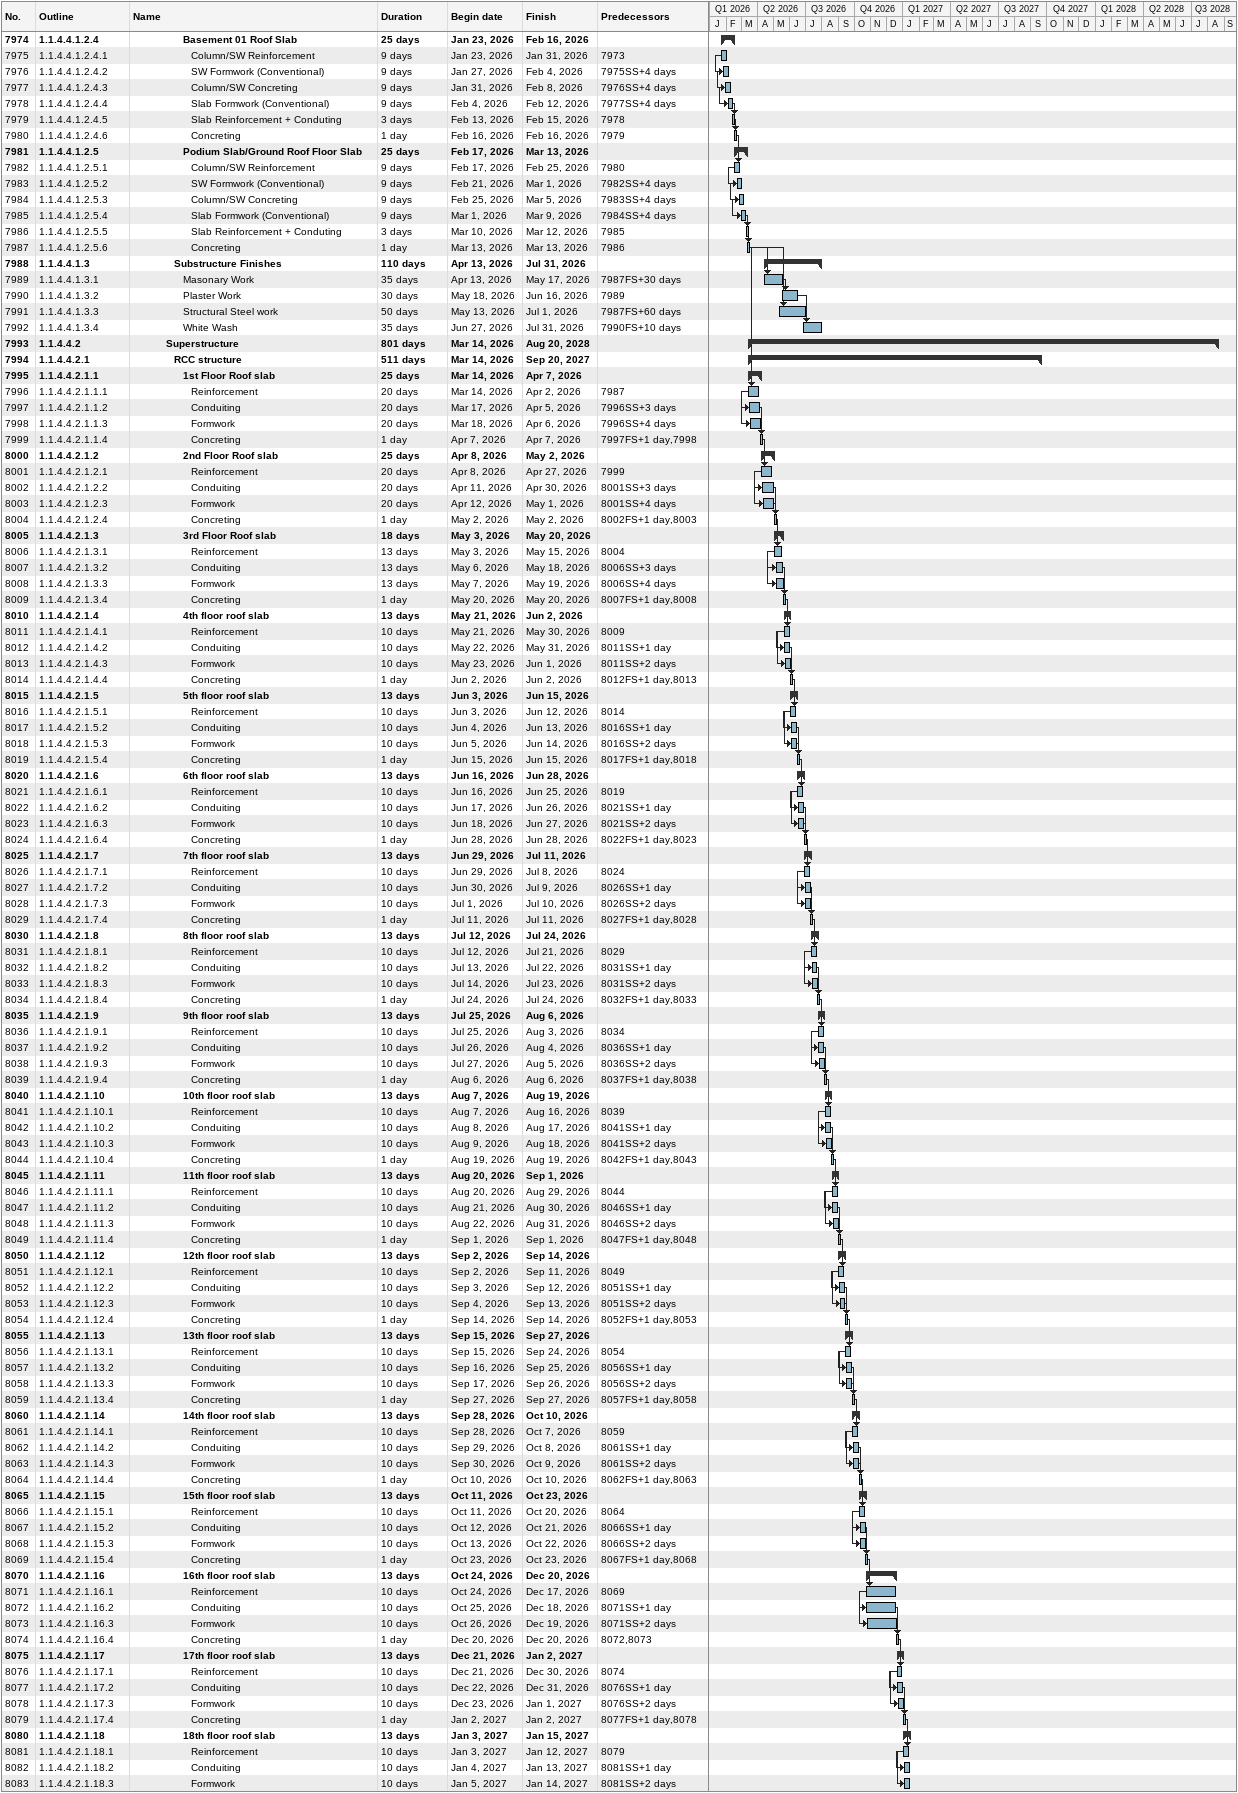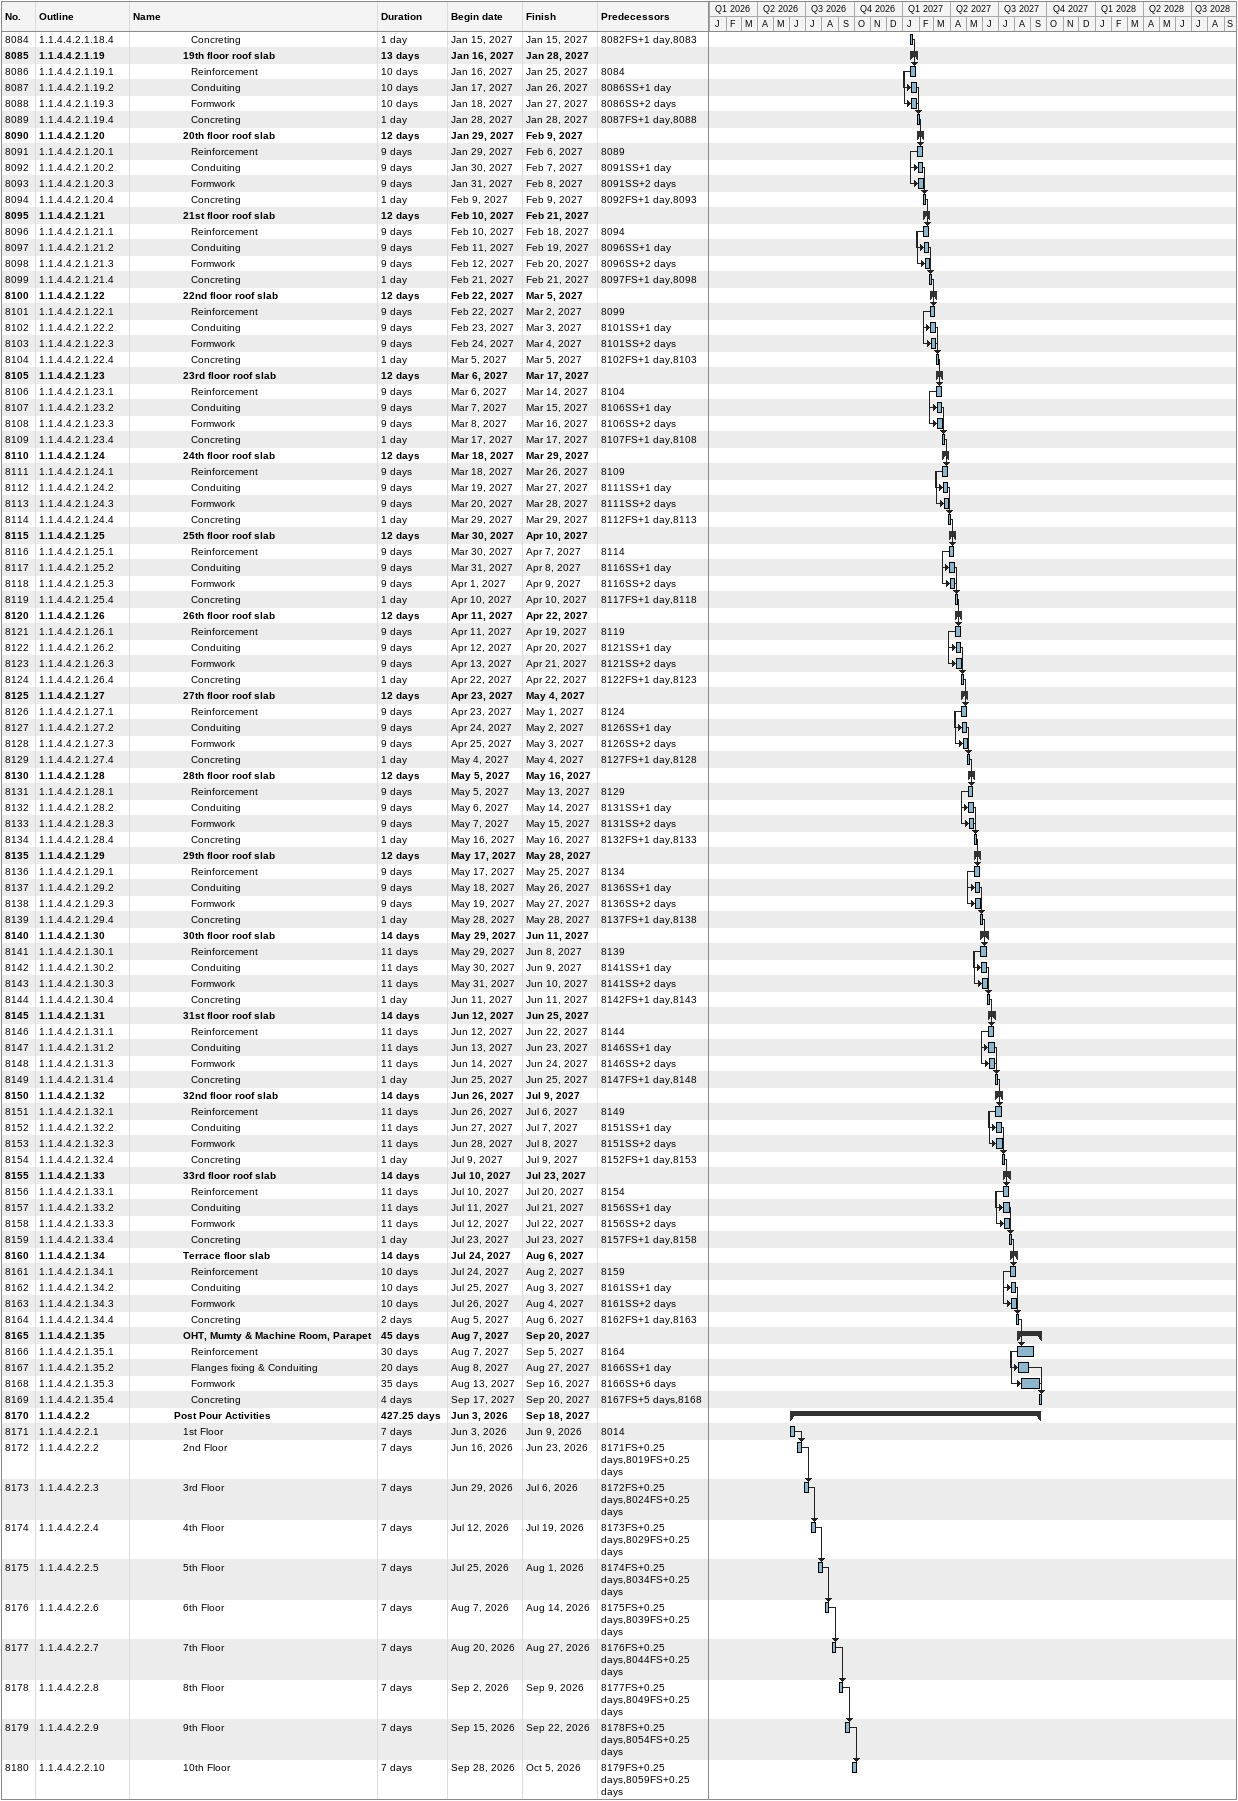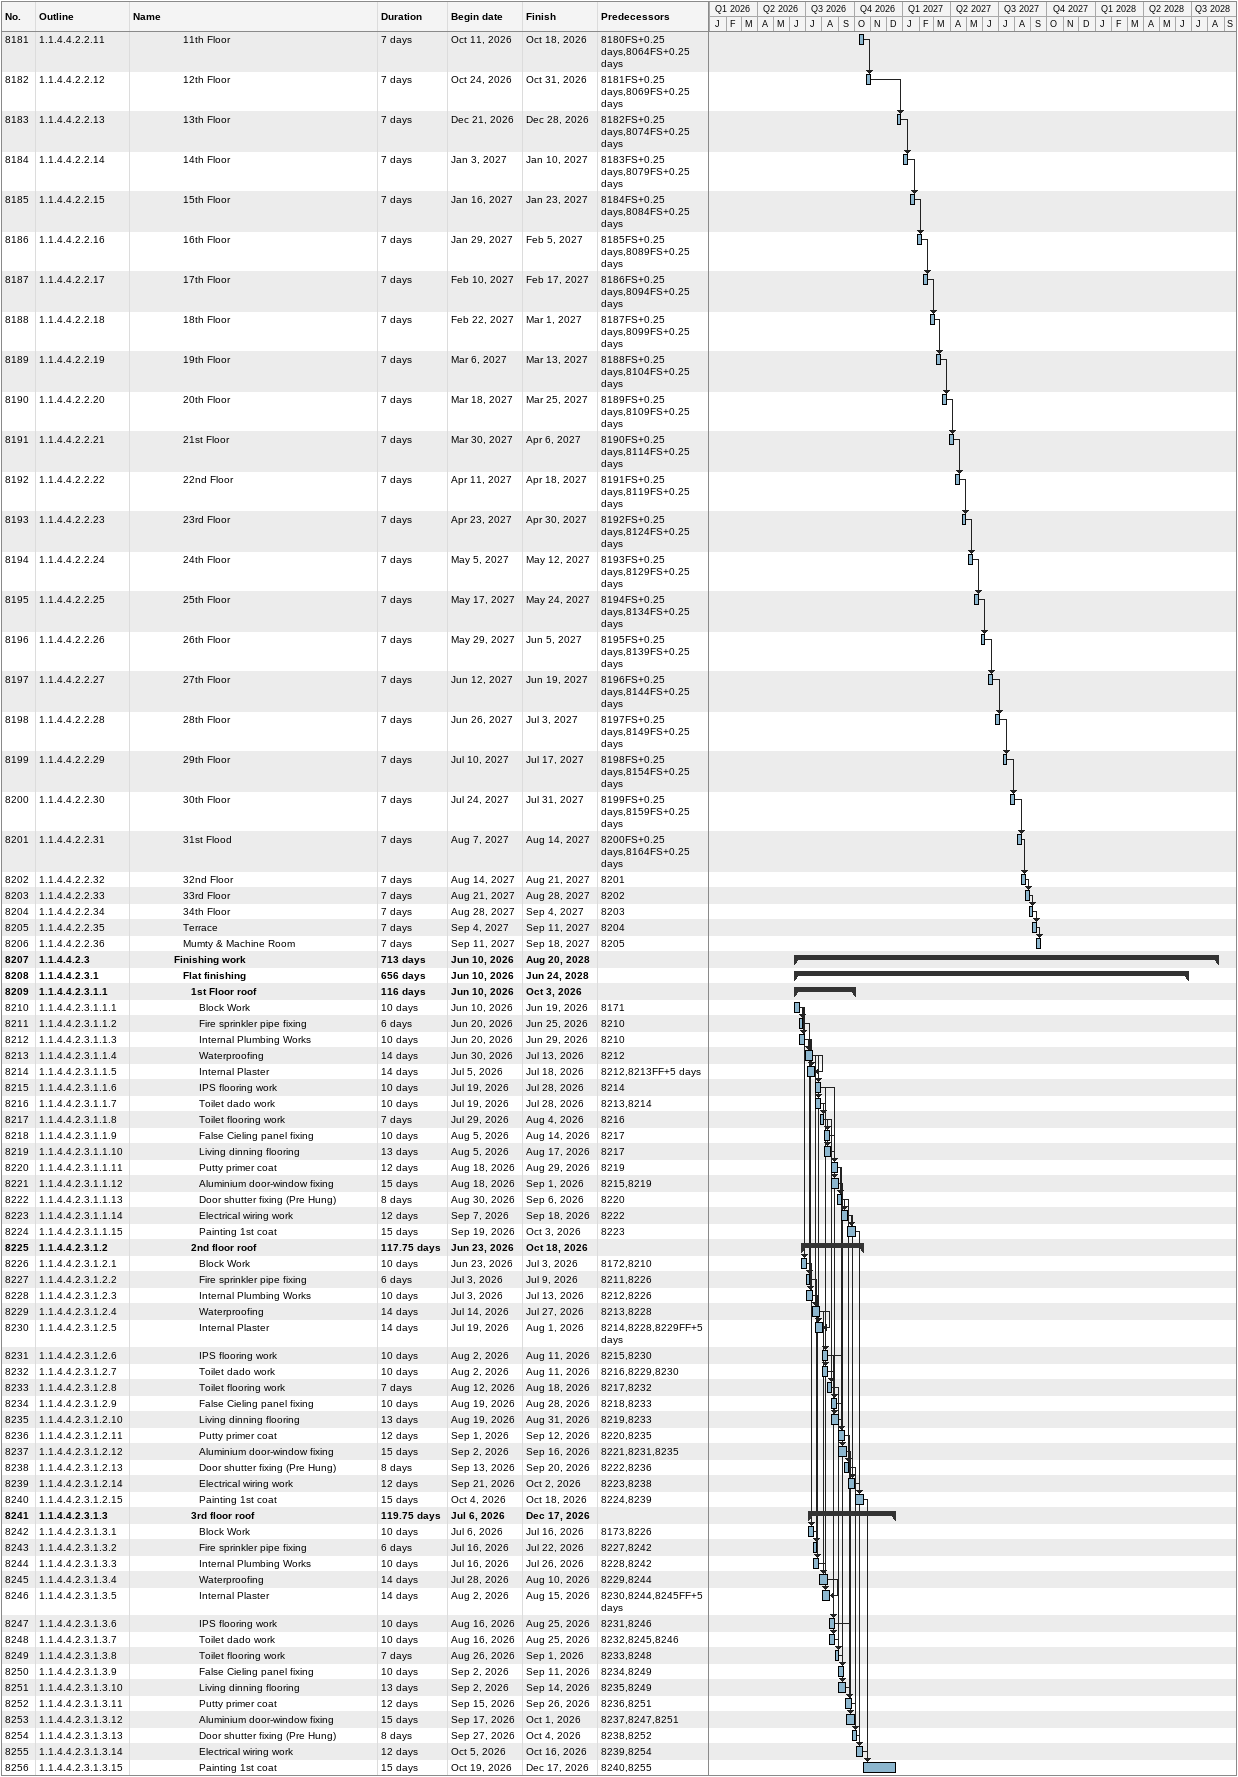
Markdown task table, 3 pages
| ID | WBS | Task | Duration | Start | Finish | Predecessors |
|---|---|---|---|---|---|---|
| 7974 | 1.1.4.4.1.2.4 | **Basement 01 Roof Slab** | 25d | 2026-01-23 | 2026-02-16 |  |
| 7975 | 1.1.4.4.1.2.4.1 | Column/SW Reinforcement | 9d | 2026-01-23 | 2026-01-31 | 7973 |
| 7976 | 1.1.4.4.1.2.4.2 | SW Formwork (Conventional) | 9d | 2026-01-27 | 2026-02-04 | 7975SS+4d |
| 7977 | 1.1.4.4.1.2.4.3 | Column/SW Concreting | 9d | 2026-01-31 | 2026-02-08 | 7976SS+4d |
| 7978 | 1.1.4.4.1.2.4.4 | Slab Formwork (Conventional) | 9d | 2026-02-04 | 2026-02-12 | 7977SS+4d |
| 7979 | 1.1.4.4.1.2.4.5 | Slab Reinforcement + Conduting | 3d | 2026-02-13 | 2026-02-15 | 7978 |
| 7980 | 1.1.4.4.1.2.4.6 | Concreting | 1d | 2026-02-16 | 2026-02-16 | 7979 |
| 7981 | 1.1.4.4.1.2.5 | **Podium Slab/Ground Roof Floor Slab** | 25d | 2026-02-17 | 2026-03-13 |  |
| 7982 | 1.1.4.4.1.2.5.1 | Column/SW Reinforcement | 9d | 2026-02-17 | 2026-02-25 | 7980 |
| 7983 | 1.1.4.4.1.2.5.2 | SW Formwork (Conventional) | 9d | 2026-02-21 | 2026-03-01 | 7982SS+4d |
| 7984 | 1.1.4.4.1.2.5.3 | Column/SW Concreting | 9d | 2026-02-25 | 2026-03-05 | 7983SS+4d |
| 7985 | 1.1.4.4.1.2.5.4 | Slab Formwork (Conventional) | 9d | 2026-03-01 | 2026-03-09 | 7984SS+4d |
| 7986 | 1.1.4.4.1.2.5.5 | Slab Reinforcement + Conduting | 3d | 2026-03-10 | 2026-03-12 | 7985 |
| 7987 | 1.1.4.4.1.2.5.6 | Concreting | 1d | 2026-03-13 | 2026-03-13 | 7986 |
| 7988 | 1.1.4.4.1.3 | **Substructure Finishes** | 110d | 2026-04-13 | 2026-07-31 |  |
| 7989 | 1.1.4.4.1.3.1 | Masonary Work | 35d | 2026-04-13 | 2026-05-17 | 7987FS+30d |
| 7990 | 1.1.4.4.1.3.2 | Plaster Work | 30d | 2026-05-18 | 2026-06-16 | 7989 |
| 7991 | 1.1.4.4.1.3.3 | Structural Steel work | 50d | 2026-05-13 | 2026-07-01 | 7987FS+60d |
| 7992 | 1.1.4.4.1.3.4 | White Wash | 35d | 2026-06-27 | 2026-07-31 | 7990FS+10d |
| 7993 | 1.1.4.4.2 | **Superstructure** | 801d | 2026-03-14 | 2028-08-20 |  |
| 7994 | 1.1.4.4.2.1 | **RCC structure** | 511d | 2026-03-14 | 2027-09-20 |  |
| 7995 | 1.1.4.4.2.1.1 | **1st Floor Roof slab** | 25d | 2026-03-14 | 2026-04-07 |  |
| 7996 | 1.1.4.4.2.1.1.1 | Reinforcement | 20d | 2026-03-14 | 2026-04-02 | 7987 |
| 7997 | 1.1.4.4.2.1.1.2 | Conduiting | 20d | 2026-03-17 | 2026-04-05 | 7996SS+3d |
| 7998 | 1.1.4.4.2.1.1.3 | Formwork | 20d | 2026-03-18 | 2026-04-06 | 7996SS+4d |
| 7999 | 1.1.4.4.2.1.1.4 | Concreting | 1d | 2026-04-07 | 2026-04-07 | 7997FS+1d, 7998 |
| 8000 | 1.1.4.4.2.1.2 | **2nd Floor Roof slab** | 25d | 2026-04-08 | 2026-05-02 |  |
| 8001 | 1.1.4.4.2.1.2.1 | Reinforcement | 20d | 2026-04-08 | 2026-04-27 | 7999 |
| 8002 | 1.1.4.4.2.1.2.2 | Conduiting | 20d | 2026-04-11 | 2026-04-30 | 8001SS+3d |
| 8003 | 1.1.4.4.2.1.2.3 | Formwork | 20d | 2026-04-12 | 2026-05-01 | 8001SS+4d |
| 8004 | 1.1.4.4.2.1.2.4 | Concreting | 1d | 2026-05-02 | 2026-05-02 | 8002FS+1d, 8003 |
| 8005 | 1.1.4.4.2.1.3 | **3rd Floor Roof slab** | 18d | 2026-05-03 | 2026-05-20 |  |
| 8006 | 1.1.4.4.2.1.3.1 | Reinforcement | 13d | 2026-05-03 | 2026-05-15 | 8004 |
| 8007 | 1.1.4.4.2.1.3.2 | Conduiting | 13d | 2026-05-06 | 2026-05-18 | 8006SS+3d |
| 8008 | 1.1.4.4.2.1.3.3 | Formwork | 13d | 2026-05-07 | 2026-05-19 | 8006SS+4d |
| 8009 | 1.1.4.4.2.1.3.4 | Concreting | 1d | 2026-05-20 | 2026-05-20 | 8007FS+1d, 8008 |
| 8010 | 1.1.4.4.2.1.4 | **4th floor roof slab** | 13d | 2026-05-21 | 2026-06-02 |  |
| 8011 | 1.1.4.4.2.1.4.1 | Reinforcement | 10d | 2026-05-21 | 2026-05-30 | 8009 |
| 8012 | 1.1.4.4.2.1.4.2 | Conduiting | 10d | 2026-05-22 | 2026-05-31 | 8011SS+1d |
| 8013 | 1.1.4.4.2.1.4.3 | Formwork | 10d | 2026-05-23 | 2026-06-01 | 8011SS+2d |
| 8014 | 1.1.4.4.2.1.4.4 | Concreting | 1d | 2026-06-02 | 2026-06-02 | 8012FS+1d, 8013 |
| 8015 | 1.1.4.4.2.1.5 | **5th floor roof slab** | 13d | 2026-06-03 | 2026-06-15 |  |
| 8016 | 1.1.4.4.2.1.5.1 | Reinforcement | 10d | 2026-06-03 | 2026-06-12 | 8014 |
| 8017 | 1.1.4.4.2.1.5.2 | Conduiting | 10d | 2026-06-04 | 2026-06-13 | 8016SS+1d |
| 8018 | 1.1.4.4.2.1.5.3 | Formwork | 10d | 2026-06-05 | 2026-06-14 | 8016SS+2d |
| 8019 | 1.1.4.4.2.1.5.4 | Concreting | 1d | 2026-06-15 | 2026-06-15 | 8017FS+1d, 8018 |
| 8020 | 1.1.4.4.2.1.6 | **6th floor roof slab** | 13d | 2026-06-16 | 2026-06-28 |  |
| 8021 | 1.1.4.4.2.1.6.1 | Reinforcement | 10d | 2026-06-16 | 2026-06-25 | 8019 |
| 8022 | 1.1.4.4.2.1.6.2 | Conduiting | 10d | 2026-06-17 | 2026-06-26 | 8021SS+1d |
| 8023 | 1.1.4.4.2.1.6.3 | Formwork | 10d | 2026-06-18 | 2026-06-27 | 8021SS+2d |
| 8024 | 1.1.4.4.2.1.6.4 | Concreting | 1d | 2026-06-28 | 2026-06-28 | 8022FS+1d, 8023 |
| 8025 | 1.1.4.4.2.1.7 | **7th floor roof slab** | 13d | 2026-06-29 | 2026-07-11 |  |
| 8026 | 1.1.4.4.2.1.7.1 | Reinforcement | 10d | 2026-06-29 | 2026-07-08 | 8024 |
| 8027 | 1.1.4.4.2.1.7.2 | Conduiting | 10d | 2026-06-30 | 2026-07-09 | 8026SS+1d |
| 8028 | 1.1.4.4.2.1.7.3 | Formwork | 10d | 2026-07-01 | 2026-07-10 | 8026SS+2d |
| 8029 | 1.1.4.4.2.1.7.4 | Concreting | 1d | 2026-07-11 | 2026-07-11 | 8027FS+1d, 8028 |
| 8030 | 1.1.4.4.2.1.8 | **8th floor roof slab** | 13d | 2026-07-12 | 2026-07-24 |  |
| 8031 | 1.1.4.4.2.1.8.1 | Reinforcement | 10d | 2026-07-12 | 2026-07-21 | 8029 |
| 8032 | 1.1.4.4.2.1.8.2 | Conduiting | 10d | 2026-07-13 | 2026-07-22 | 8031SS+1d |
| 8033 | 1.1.4.4.2.1.8.3 | Formwork | 10d | 2026-07-14 | 2026-07-23 | 8031SS+2d |
| 8034 | 1.1.4.4.2.1.8.4 | Concreting | 1d | 2026-07-24 | 2026-07-24 | 8032FS+1d, 8033 |
| 8035 | 1.1.4.4.2.1.9 | **9th floor roof slab** | 13d | 2026-07-25 | 2026-08-06 |  |
| 8036 | 1.1.4.4.2.1.9.1 | Reinforcement | 10d | 2026-07-25 | 2026-08-03 | 8034 |
| 8037 | 1.1.4.4.2.1.9.2 | Conduiting | 10d | 2026-07-26 | 2026-08-04 | 8036SS+1d |
| 8038 | 1.1.4.4.2.1.9.3 | Formwork | 10d | 2026-07-27 | 2026-08-05 | 8036SS+2d |
| 8039 | 1.1.4.4.2.1.9.4 | Concreting | 1d | 2026-08-06 | 2026-08-06 | 8037FS+1d, 8038 |
| 8040 | 1.1.4.4.2.1.10 | **10th floor roof slab** | 13d | 2026-08-07 | 2026-08-19 |  |
| 8041 | 1.1.4.4.2.1.10.1 | Reinforcement | 10d | 2026-08-07 | 2026-08-16 | 8039 |
| 8042 | 1.1.4.4.2.1.10.2 | Conduiting | 10d | 2026-08-08 | 2026-08-17 | 8041SS+1d |
| 8043 | 1.1.4.4.2.1.10.3 | Formwork | 10d | 2026-08-09 | 2026-08-18 | 8041SS+2d |
| 8044 | 1.1.4.4.2.1.10.4 | Concreting | 1d | 2026-08-19 | 2026-08-19 | 8042FS+1d, 8043 |
| 8045 | 1.1.4.4.2.1.11 | **11th floor roof slab** | 13d | 2026-08-20 | 2026-09-01 |  |
| 8046 | 1.1.4.4.2.1.11.1 | Reinforcement | 10d | 2026-08-20 | 2026-08-29 | 8044 |
| 8047 | 1.1.4.4.2.1.11.2 | Conduiting | 10d | 2026-08-21 | 2026-08-30 | 8046SS+1d |
| 8048 | 1.1.4.4.2.1.11.3 | Formwork | 10d | 2026-08-22 | 2026-08-31 | 8046SS+2d |
| 8049 | 1.1.4.4.2.1.11.4 | Concreting | 1d | 2026-09-01 | 2026-09-01 | 8047FS+1d, 8048 |
| 8050 | 1.1.4.4.2.1.12 | **12th floor roof slab** | 13d | 2026-09-02 | 2026-09-14 |  |
| 8051 | 1.1.4.4.2.1.12.1 | Reinforcement | 10d | 2026-09-02 | 2026-09-11 | 8049 |
| 8052 | 1.1.4.4.2.1.12.2 | Conduiting | 10d | 2026-09-03 | 2026-09-12 | 8051SS+1d |
| 8053 | 1.1.4.4.2.1.12.3 | Formwork | 10d | 2026-09-04 | 2026-09-13 | 8051SS+2d |
| 8054 | 1.1.4.4.2.1.12.4 | Concreting | 1d | 2026-09-14 | 2026-09-14 | 8052FS+1d, 8053 |
| 8055 | 1.1.4.4.2.1.13 | **13th floor roof slab** | 13d | 2026-09-15 | 2026-09-27 |  |
| 8056 | 1.1.4.4.2.1.13.1 | Reinforcement | 10d | 2026-09-15 | 2026-09-24 | 8054 |
| 8057 | 1.1.4.4.2.1.13.2 | Conduiting | 10d | 2026-09-16 | 2026-09-25 | 8056SS+1d |
| 8058 | 1.1.4.4.2.1.13.3 | Formwork | 10d | 2026-09-17 | 2026-09-26 | 8056SS+2d |
| 8059 | 1.1.4.4.2.1.13.4 | Concreting | 1d | 2026-09-27 | 2026-09-27 | 8057FS+1d, 8058 |
| 8060 | 1.1.4.4.2.1.14 | **14th floor roof slab** | 13d | 2026-09-28 | 2026-10-10 |  |
| 8061 | 1.1.4.4.2.1.14.1 | Reinforcement | 10d | 2026-09-28 | 2026-10-07 | 8059 |
| 8062 | 1.1.4.4.2.1.14.2 | Conduiting | 10d | 2026-09-29 | 2026-10-08 | 8061SS+1d |
| 8063 | 1.1.4.4.2.1.14.3 | Formwork | 10d | 2026-09-30 | 2026-10-09 | 8061SS+2d |
| 8064 | 1.1.4.4.2.1.14.4 | Concreting | 1d | 2026-10-10 | 2026-10-10 | 8062FS+1d, 8063 |
| 8065 | 1.1.4.4.2.1.15 | **15th floor roof slab** | 13d | 2026-10-11 | 2026-10-23 |  |
| 8066 | 1.1.4.4.2.1.15.1 | Reinforcement | 10d | 2026-10-11 | 2026-10-20 | 8064 |
| 8067 | 1.1.4.4.2.1.15.2 | Conduiting | 10d | 2026-10-12 | 2026-10-21 | 8066SS+1d |
| 8068 | 1.1.4.4.2.1.15.3 | Formwork | 10d | 2026-10-13 | 2026-10-22 | 8066SS+2d |
| 8069 | 1.1.4.4.2.1.15.4 | Concreting | 1d | 2026-10-23 | 2026-10-23 | 8067FS+1d, 8068 |
| 8070 | 1.1.4.4.2.1.16 | **16th floor roof slab** | 13d | 2026-10-24 | 2026-12-20 |  |
| 8071 | 1.1.4.4.2.1.16.1 | Reinforcement | 10d | 2026-10-24 | 2026-12-17 | 8069 |
| 8072 | 1.1.4.4.2.1.16.2 | Conduiting | 10d | 2026-10-25 | 2026-12-18 | 8071SS+1d |
| 8073 | 1.1.4.4.2.1.16.3 | Formwork | 10d | 2026-10-26 | 2026-12-19 | 8071SS+2d |
| 8074 | 1.1.4.4.2.1.16.4 | Concreting | 1d | 2026-12-20 | 2026-12-20 | 8072, 8073 |
| 8075 | 1.1.4.4.2.1.17 | **17th floor roof slab** | 13d | 2026-12-21 | 2027-01-02 |  |
| 8076 | 1.1.4.4.2.1.17.1 | Reinforcement | 10d | 2026-12-21 | 2026-12-30 | 8074 |
| 8077 | 1.1.4.4.2.1.17.2 | Conduiting | 10d | 2026-12-22 | 2026-12-31 | 8076SS+1d |
| 8078 | 1.1.4.4.2.1.17.3 | Formwork | 10d | 2026-12-23 | 2027-01-01 | 8076SS+2d |
| 8079 | 1.1.4.4.2.1.17.4 | Concreting | 1d | 2027-01-02 | 2027-01-02 | 8077FS+1d, 8078 |
| 8080 | 1.1.4.4.2.1.18 | **18th floor roof slab** | 13d | 2027-01-03 | 2027-01-15 |  |
| 8081 | 1.1.4.4.2.1.18.1 | Reinforcement | 10d | 2027-01-03 | 2027-01-12 | 8079 |
| 8082 | 1.1.4.4.2.1.18.2 | Conduiting | 10d | 2027-01-04 | 2027-01-13 | 8081SS+1d |
| 8083 | 1.1.4.4.2.1.18.3 | Formwork | 10d | 2027-01-05 | 2027-01-14 | 8081SS+2d |
| 8084 | 1.1.4.4.2.1.18.4 | Concreting | 1d | 2027-01-15 | 2027-01-15 | 8082FS+1d, 8083 |
| 8085 | 1.1.4.4.2.1.19 | **19th floor roof slab** | 13d | 2027-01-16 | 2027-01-28 |  |
| 8086 | 1.1.4.4.2.1.19.1 | Reinforcement | 10d | 2027-01-16 | 2027-01-25 | 8084 |
| 8087 | 1.1.4.4.2.1.19.2 | Conduiting | 10d | 2027-01-17 | 2027-01-26 | 8086SS+1d |
| 8088 | 1.1.4.4.2.1.19.3 | Formwork | 10d | 2027-01-18 | 2027-01-27 | 8086SS+2d |
| 8089 | 1.1.4.4.2.1.19.4 | Concreting | 1d | 2027-01-28 | 2027-01-28 | 8087FS+1d, 8088 |
| 8090 | 1.1.4.4.2.1.20 | **20th floor roof slab** | 12d | 2027-01-29 | 2027-02-09 |  |
| 8091 | 1.1.4.4.2.1.20.1 | Reinforcement | 9d | 2027-01-29 | 2027-02-06 | 8089 |
| 8092 | 1.1.4.4.2.1.20.2 | Conduiting | 9d | 2027-01-30 | 2027-02-07 | 8091SS+1d |
| 8093 | 1.1.4.4.2.1.20.3 | Formwork | 9d | 2027-01-31 | 2027-02-08 | 8091SS+2d |
| 8094 | 1.1.4.4.2.1.20.4 | Concreting | 1d | 2027-02-09 | 2027-02-09 | 8092FS+1d, 8093 |
| 8095 | 1.1.4.4.2.1.21 | **21st floor roof slab** | 12d | 2027-02-10 | 2027-02-21 |  |
| 8096 | 1.1.4.4.2.1.21.1 | Reinforcement | 9d | 2027-02-10 | 2027-02-18 | 8094 |
| 8097 | 1.1.4.4.2.1.21.2 | Conduiting | 9d | 2027-02-11 | 2027-02-19 | 8096SS+1d |
| 8098 | 1.1.4.4.2.1.21.3 | Formwork | 9d | 2027-02-12 | 2027-02-20 | 8096SS+2d |
| 8099 | 1.1.4.4.2.1.21.4 | Concreting | 1d | 2027-02-21 | 2027-02-21 | 8097FS+1d, 8098 |
| 8100 | 1.1.4.4.2.1.22 | **22nd floor roof slab** | 12d | 2027-02-22 | 2027-03-05 |  |
| 8101 | 1.1.4.4.2.1.22.1 | Reinforcement | 9d | 2027-02-22 | 2027-03-02 | 8099 |
| 8102 | 1.1.4.4.2.1.22.2 | Conduiting | 9d | 2027-02-23 | 2027-03-03 | 8101SS+1d |
| 8103 | 1.1.4.4.2.1.22.3 | Formwork | 9d | 2027-02-24 | 2027-03-04 | 8101SS+2d |
| 8104 | 1.1.4.4.2.1.22.4 | Concreting | 1d | 2027-03-05 | 2027-03-05 | 8102FS+1d, 8103 |
| 8105 | 1.1.4.4.2.1.23 | **23rd floor roof slab** | 12d | 2027-03-06 | 2027-03-17 |  |
| 8106 | 1.1.4.4.2.1.23.1 | Reinforcement | 9d | 2027-03-06 | 2027-03-14 | 8104 |
| 8107 | 1.1.4.4.2.1.23.2 | Conduiting | 9d | 2027-03-07 | 2027-03-15 | 8106SS+1d |
| 8108 | 1.1.4.4.2.1.23.3 | Formwork | 9d | 2027-03-08 | 2027-03-16 | 8106SS+2d |
| 8109 | 1.1.4.4.2.1.23.4 | Concreting | 1d | 2027-03-17 | 2027-03-17 | 8107FS+1d, 8108 |
| 8110 | 1.1.4.4.2.1.24 | **24th floor roof slab** | 12d | 2027-03-18 | 2027-03-29 |  |
| 8111 | 1.1.4.4.2.1.24.1 | Reinforcement | 9d | 2027-03-18 | 2027-03-26 | 8109 |
| 8112 | 1.1.4.4.2.1.24.2 | Conduiting | 9d | 2027-03-19 | 2027-03-27 | 8111SS+1d |
| 8113 | 1.1.4.4.2.1.24.3 | Formwork | 9d | 2027-03-20 | 2027-03-28 | 8111SS+2d |
| 8114 | 1.1.4.4.2.1.24.4 | Concreting | 1d | 2027-03-29 | 2027-03-29 | 8112FS+1d, 8113 |
| 8115 | 1.1.4.4.2.1.25 | **25th floor roof slab** | 12d | 2027-03-30 | 2027-04-10 |  |
| 8116 | 1.1.4.4.2.1.25.1 | Reinforcement | 9d | 2027-03-30 | 2027-04-07 | 8114 |
| 8117 | 1.1.4.4.2.1.25.2 | Conduiting | 9d | 2027-03-31 | 2027-04-08 | 8116SS+1d |
| 8118 | 1.1.4.4.2.1.25.3 | Formwork | 9d | 2027-04-01 | 2027-04-09 | 8116SS+2d |
| 8119 | 1.1.4.4.2.1.25.4 | Concreting | 1d | 2027-04-10 | 2027-04-10 | 8117FS+1d, 8118 |
| 8120 | 1.1.4.4.2.1.26 | **26th floor roof slab** | 12d | 2027-04-11 | 2027-04-22 |  |
| 8121 | 1.1.4.4.2.1.26.1 | Reinforcement | 9d | 2027-04-11 | 2027-04-19 | 8119 |
| 8122 | 1.1.4.4.2.1.26.2 | Conduiting | 9d | 2027-04-12 | 2027-04-20 | 8121SS+1d |
| 8123 | 1.1.4.4.2.1.26.3 | Formwork | 9d | 2027-04-13 | 2027-04-21 | 8121SS+2d |
| 8124 | 1.1.4.4.2.1.26.4 | Concreting | 1d | 2027-04-22 | 2027-04-22 | 8122FS+1d, 8123 |
| 8125 | 1.1.4.4.2.1.27 | **27th floor roof slab** | 12d | 2027-04-23 | 2027-05-04 |  |
| 8126 | 1.1.4.4.2.1.27.1 | Reinforcement | 9d | 2027-04-23 | 2027-05-01 | 8124 |
| 8127 | 1.1.4.4.2.1.27.2 | Conduiting | 9d | 2027-04-24 | 2027-05-02 | 8126SS+1d |
| 8128 | 1.1.4.4.2.1.27.3 | Formwork | 9d | 2027-04-25 | 2027-05-03 | 8126SS+2d |
| 8129 | 1.1.4.4.2.1.27.4 | Concreting | 1d | 2027-05-04 | 2027-05-04 | 8127FS+1d, 8128 |
| 8130 | 1.1.4.4.2.1.28 | **28th floor roof slab** | 12d | 2027-05-05 | 2027-05-16 |  |
| 8131 | 1.1.4.4.2.1.28.1 | Reinforcement | 9d | 2027-05-05 | 2027-05-13 | 8129 |
| 8132 | 1.1.4.4.2.1.28.2 | Conduiting | 9d | 2027-05-06 | 2027-05-14 | 8131SS+1d |
| 8133 | 1.1.4.4.2.1.28.3 | Formwork | 9d | 2027-05-07 | 2027-05-15 | 8131SS+2d |
| 8134 | 1.1.4.4.2.1.28.4 | Concreting | 1d | 2027-05-16 | 2027-05-16 | 8132FS+1d, 8133 |
| 8135 | 1.1.4.4.2.1.29 | **29th floor roof slab** | 12d | 2027-05-17 | 2027-05-28 |  |
| 8136 | 1.1.4.4.2.1.29.1 | Reinforcement | 9d | 2027-05-17 | 2027-05-25 | 8134 |
| 8137 | 1.1.4.4.2.1.29.2 | Conduiting | 9d | 2027-05-18 | 2027-05-26 | 8136SS+1d |
| 8138 | 1.1.4.4.2.1.29.3 | Formwork | 9d | 2027-05-19 | 2027-05-27 | 8136SS+2d |
| 8139 | 1.1.4.4.2.1.29.4 | Concreting | 1d | 2027-05-28 | 2027-05-28 | 8137FS+1d, 8138 |
| 8140 | 1.1.4.4.2.1.30 | **30th floor roof slab** | 14d | 2027-05-29 | 2027-06-11 |  |
| 8141 | 1.1.4.4.2.1.30.1 | Reinforcement | 11d | 2027-05-29 | 2027-06-08 | 8139 |
| 8142 | 1.1.4.4.2.1.30.2 | Conduiting | 11d | 2027-05-30 | 2027-06-09 | 8141SS+1d |
| 8143 | 1.1.4.4.2.1.30.3 | Formwork | 11d | 2027-05-31 | 2027-06-10 | 8141SS+2d |
| 8144 | 1.1.4.4.2.1.30.4 | Concreting | 1d | 2027-06-11 | 2027-06-11 | 8142FS+1d, 8143 |
| 8145 | 1.1.4.4.2.1.31 | **31st floor roof slab** | 14d | 2027-06-12 | 2027-06-25 |  |
| 8146 | 1.1.4.4.2.1.31.1 | Reinforcement | 11d | 2027-06-12 | 2027-06-22 | 8144 |
| 8147 | 1.1.4.4.2.1.31.2 | Conduiting | 11d | 2027-06-13 | 2027-06-23 | 8146SS+1d |
| 8148 | 1.1.4.4.2.1.31.3 | Formwork | 11d | 2027-06-14 | 2027-06-24 | 8146SS+2d |
| 8149 | 1.1.4.4.2.1.31.4 | Concreting | 1d | 2027-06-25 | 2027-06-25 | 8147FS+1d, 8148 |
| 8150 | 1.1.4.4.2.1.32 | **32nd floor roof slab** | 14d | 2027-06-26 | 2027-07-09 |  |
| 8151 | 1.1.4.4.2.1.32.1 | Reinforcement | 11d | 2027-06-26 | 2027-07-06 | 8149 |
| 8152 | 1.1.4.4.2.1.32.2 | Conduiting | 11d | 2027-06-27 | 2027-07-07 | 8151SS+1d |
| 8153 | 1.1.4.4.2.1.32.3 | Formwork | 11d | 2027-06-28 | 2027-07-08 | 8151SS+2d |
| 8154 | 1.1.4.4.2.1.32.4 | Concreting | 1d | 2027-07-09 | 2027-07-09 | 8152FS+1d, 8153 |
| 8155 | 1.1.4.4.2.1.33 | **33rd floor roof slab** | 14d | 2027-07-10 | 2027-07-23 |  |
| 8156 | 1.1.4.4.2.1.33.1 | Reinforcement | 11d | 2027-07-10 | 2027-07-20 | 8154 |
| 8157 | 1.1.4.4.2.1.33.2 | Conduiting | 11d | 2027-07-11 | 2027-07-21 | 8156SS+1d |
| 8158 | 1.1.4.4.2.1.33.3 | Formwork | 11d | 2027-07-12 | 2027-07-22 | 8156SS+2d |
| 8159 | 1.1.4.4.2.1.33.4 | Concreting | 1d | 2027-07-23 | 2027-07-23 | 8157FS+1d, 8158 |
| 8160 | 1.1.4.4.2.1.34 | **Terrace floor slab** | 14d | 2027-07-24 | 2027-08-06 |  |
| 8161 | 1.1.4.4.2.1.34.1 | Reinforcement | 10d | 2027-07-24 | 2027-08-02 | 8159 |
| 8162 | 1.1.4.4.2.1.34.2 | Conduiting | 10d | 2027-07-25 | 2027-08-03 | 8161SS+1d |
| 8163 | 1.1.4.4.2.1.34.3 | Formwork | 10d | 2027-07-26 | 2027-08-04 | 8161SS+2d |
| 8164 | 1.1.4.4.2.1.34.4 | Concreting | 2d | 2027-08-05 | 2027-08-06 | 8162FS+1d, 8163 |
| 8165 | 1.1.4.4.2.1.35 | **OHT, Mumty & Machine Room, Parapet** | 45d | 2027-08-07 | 2027-09-20 |  |
| 8166 | 1.1.4.4.2.1.35.1 | Reinforcement | 30d | 2027-08-07 | 2027-09-05 | 8164 |
| 8167 | 1.1.4.4.2.1.35.2 | Flanges fixing & Conduiting | 20d | 2027-08-08 | 2027-08-27 | 8166SS+1d |
| 8168 | 1.1.4.4.2.1.35.3 | Formwork | 35d | 2027-08-13 | 2027-09-16 | 8166SS+6d |
| 8169 | 1.1.4.4.2.1.35.4 | Concreting | 4d | 2027-09-17 | 2027-09-20 | 8167FS+5d, 8168 |
| 8170 | 1.1.4.4.2.2 | **Post Pour Activities** | 427.25d | 2026-06-03 | 2027-09-18 |  |
| 8171 | 1.1.4.4.2.2.1 | 1st Floor | 7d | 2026-06-03 | 2026-06-09 | 8014 |
| 8172 | 1.1.4.4.2.2.2 | 2nd Floor | 7d | 2026-06-16 | 2026-06-23 | 8171FS+0.25d, 8019FS+0.25d |
| 8173 | 1.1.4.4.2.2.3 | 3rd Floor | 7d | 2026-06-29 | 2026-07-06 | 8172FS+0.25d, 8024FS+0.25d |
| 8174 | 1.1.4.4.2.2.4 | 4th Floor | 7d | 2026-07-12 | 2026-07-19 | 8173FS+0.25d, 8029FS+0.25d |
| 8175 | 1.1.4.4.2.2.5 | 5th Floor | 7d | 2026-07-25 | 2026-08-01 | 8174FS+0.25d, 8034FS+0.25d |
| 8176 | 1.1.4.4.2.2.6 | 6th Floor | 7d | 2026-08-07 | 2026-08-14 | 8175FS+0.25d, 8039FS+0.25d |
| 8177 | 1.1.4.4.2.2.7 | 7th Floor | 7d | 2026-08-20 | 2026-08-27 | 8176FS+0.25d, 8044FS+0.25d |
| 8178 | 1.1.4.4.2.2.8 | 8th Floor | 7d | 2026-09-02 | 2026-09-09 | 8177FS+0.25d, 8049FS+0.25d |
| 8179 | 1.1.4.4.2.2.9 | 9th Floor | 7d | 2026-09-15 | 2026-09-22 | 8178FS+0.25d, 8054FS+0.25d |
| 8180 | 1.1.4.4.2.2.10 | 10th Floor | 7d | 2026-09-28 | 2026-10-05 | 8179FS+0.25d, 8059FS+0.25d |
| 8181 | 1.1.4.4.2.2.11 | 11th Floor | 7d | 2026-10-11 | 2026-10-18 | 8180FS+0.25d, 8064FS+0.25d |
| 8182 | 1.1.4.4.2.2.12 | 12th Floor | 7d | 2026-10-24 | 2026-10-31 | 8181FS+0.25d, 8069FS+0.25d |
| 8183 | 1.1.4.4.2.2.13 | 13th Floor | 7d | 2026-12-21 | 2026-12-28 | 8182FS+0.25d, 8074FS+0.25d |
| 8184 | 1.1.4.4.2.2.14 | 14th Floor | 7d | 2027-01-03 | 2027-01-10 | 8183FS+0.25d, 8079FS+0.25d |
| 8185 | 1.1.4.4.2.2.15 | 15th Floor | 7d | 2027-01-16 | 2027-01-23 | 8184FS+0.25d, 8084FS+0.25d |
| 8186 | 1.1.4.4.2.2.16 | 16th Floor | 7d | 2027-01-29 | 2027-02-05 | 8185FS+0.25d, 8089FS+0.25d |
| 8187 | 1.1.4.4.2.2.17 | 17th Floor | 7d | 2027-02-10 | 2027-02-17 | 8186FS+0.25d, 8094FS+0.25d |
| 8188 | 1.1.4.4.2.2.18 | 18th Floor | 7d | 2027-02-22 | 2027-03-01 | 8187FS+0.25d, 8099FS+0.25d |
| 8189 | 1.1.4.4.2.2.19 | 19th Floor | 7d | 2027-03-06 | 2027-03-13 | 8188FS+0.25d, 8104FS+0.25d |
| 8190 | 1.1.4.4.2.2.20 | 20th Floor | 7d | 2027-03-18 | 2027-03-25 | 8189FS+0.25d, 8109FS+0.25d |
| 8191 | 1.1.4.4.2.2.21 | 21st Floor | 7d | 2027-03-30 | 2027-04-06 | 8190FS+0.25d, 8114FS+0.25d |
| 8192 | 1.1.4.4.2.2.22 | 22nd Floor | 7d | 2027-04-11 | 2027-04-18 | 8191FS+0.25d, 8119FS+0.25d |
| 8193 | 1.1.4.4.2.2.23 | 23rd Floor | 7d | 2027-04-23 | 2027-04-30 | 8192FS+0.25d, 8124FS+0.25d |
| 8194 | 1.1.4.4.2.2.24 | 24th Floor | 7d | 2027-05-05 | 2027-05-12 | 8193FS+0.25d, 8129FS+0.25d |
| 8195 | 1.1.4.4.2.2.25 | 25th Floor | 7d | 2027-05-17 | 2027-05-24 | 8194FS+0.25d, 8134FS+0.25d |
| 8196 | 1.1.4.4.2.2.26 | 26th Floor | 7d | 2027-05-29 | 2027-06-05 | 8195FS+0.25d, 8139FS+0.25d |
| 8197 | 1.1.4.4.2.2.27 | 27th Floor | 7d | 2027-06-12 | 2027-06-19 | 8196FS+0.25d, 8144FS+0.25d |
| 8198 | 1.1.4.4.2.2.28 | 28th Floor | 7d | 2027-06-26 | 2027-07-03 | 8197FS+0.25d, 8149FS+0.25d |
| 8199 | 1.1.4.4.2.2.29 | 29th Floor | 7d | 2027-07-10 | 2027-07-17 | 8198FS+0.25d, 8154FS+0.25d |
| 8200 | 1.1.4.4.2.2.30 | 30th Floor | 7d | 2027-07-24 | 2027-07-31 | 8199FS+0.25d, 8159FS+0.25d |
| 8201 | 1.1.4.4.2.2.31 | 31st Flood | 7d | 2027-08-07 | 2027-08-14 | 8200FS+0.25d, 8164FS+0.25d |
| 8202 | 1.1.4.4.2.2.32 | 32nd Floor | 7d | 2027-08-14 | 2027-08-21 | 8201 |
| 8203 | 1.1.4.4.2.2.33 | 33rd Floor | 7d | 2027-08-21 | 2027-08-28 | 8202 |
| 8204 | 1.1.4.4.2.2.34 | 34th Floor | 7d | 2027-08-28 | 2027-09-04 | 8203 |
| 8205 | 1.1.4.4.2.2.35 | Terrace | 7d | 2027-09-04 | 2027-09-11 | 8204 |
| 8206 | 1.1.4.4.2.2.36 | Mumty & Machine Room | 7d | 2027-09-11 | 2027-09-18 | 8205 |
| 8207 | 1.1.4.4.2.3 | **Finishing work** | 713d | 2026-06-10 | 2028-08-20 |  |
| 8208 | 1.1.4.4.2.3.1 | **Flat finishing** | 656d | 2026-06-10 | 2028-06-24 |  |
| 8209 | 1.1.4.4.2.3.1.1 | **1st Floor roof** | 116d | 2026-06-10 | 2026-10-03 |  |
| 8210 | 1.1.4.4.2.3.1.1.1 | Block Work | 10d | 2026-06-10 | 2026-06-19 | 8171 |
| 8211 | 1.1.4.4.2.3.1.1.2 | Fire sprinkler pipe fixing | 6d | 2026-06-20 | 2026-06-25 | 8210 |
| 8212 | 1.1.4.4.2.3.1.1.3 | Internal Plumbing Works | 10d | 2026-06-20 | 2026-06-29 | 8210 |
| 8213 | 1.1.4.4.2.3.1.1.4 | Waterproofing | 14d | 2026-06-30 | 2026-07-13 | 8212 |
| 8214 | 1.1.4.4.2.3.1.1.5 | Internal Plaster | 14d | 2026-07-05 | 2026-07-18 | 8212, 8213FF+5d |
| 8215 | 1.1.4.4.2.3.1.1.6 | IPS flooring work | 10d | 2026-07-19 | 2026-07-28 | 8214 |
| 8216 | 1.1.4.4.2.3.1.1.7 | Toilet dado work | 10d | 2026-07-19 | 2026-07-28 | 8213, 8214 |
| 8217 | 1.1.4.4.2.3.1.1.8 | Toilet flooring work | 7d | 2026-07-29 | 2026-08-04 | 8216 |
| 8218 | 1.1.4.4.2.3.1.1.9 | False Cieling panel fixing | 10d | 2026-08-05 | 2026-08-14 | 8217 |
| 8219 | 1.1.4.4.2.3.1.1.10 | Living dinning flooring | 13d | 2026-08-05 | 2026-08-17 | 8217 |
| 8220 | 1.1.4.4.2.3.1.1.11 | Putty primer coat | 12d | 2026-08-18 | 2026-08-29 | 8219 |
| 8221 | 1.1.4.4.2.3.1.1.12 | Aluminium door-window fixing | 15d | 2026-08-18 | 2026-09-01 | 8215, 8219 |
| 8222 | 1.1.4.4.2.3.1.1.13 | Door shutter fixing (Pre Hung) | 8d | 2026-08-30 | 2026-09-06 | 8220 |
| 8223 | 1.1.4.4.2.3.1.1.14 | Electrical wiring work | 12d | 2026-09-07 | 2026-09-18 | 8222 |
| 8224 | 1.1.4.4.2.3.1.1.15 | Painting 1st coat | 15d | 2026-09-19 | 2026-10-03 | 8223 |
| 8225 | 1.1.4.4.2.3.1.2 | **2nd floor roof** | 117.75d | 2026-06-23 | 2026-10-18 |  |
| 8226 | 1.1.4.4.2.3.1.2.1 | Block Work | 10d | 2026-06-23 | 2026-07-03 | 8172, 8210 |
| 8227 | 1.1.4.4.2.3.1.2.2 | Fire sprinkler pipe fixing | 6d | 2026-07-03 | 2026-07-09 | 8211, 8226 |
| 8228 | 1.1.4.4.2.3.1.2.3 | Internal Plumbing Works | 10d | 2026-07-03 | 2026-07-13 | 8212, 8226 |
| 8229 | 1.1.4.4.2.3.1.2.4 | Waterproofing | 14d | 2026-07-14 | 2026-07-27 | 8213, 8228 |
| 8230 | 1.1.4.4.2.3.1.2.5 | Internal Plaster | 14d | 2026-07-19 | 2026-08-01 | 8214, 8228, 8229FF+5d |
| 8231 | 1.1.4.4.2.3.1.2.6 | IPS flooring work | 10d | 2026-08-02 | 2026-08-11 | 8215, 8230 |
| 8232 | 1.1.4.4.2.3.1.2.7 | Toilet dado work | 10d | 2026-08-02 | 2026-08-11 | 8216, 8229, 8230 |
| 8233 | 1.1.4.4.2.3.1.2.8 | Toilet flooring work | 7d | 2026-08-12 | 2026-08-18 | 8217, 8232 |
| 8234 | 1.1.4.4.2.3.1.2.9 | False Cieling panel fixing | 10d | 2026-08-19 | 2026-08-28 | 8218, 8233 |
| 8235 | 1.1.4.4.2.3.1.2.10 | Living dinning flooring | 13d | 2026-08-19 | 2026-08-31 | 8219, 8233 |
| 8236 | 1.1.4.4.2.3.1.2.11 | Putty primer coat | 12d | 2026-09-01 | 2026-09-12 | 8220, 8235 |
| 8237 | 1.1.4.4.2.3.1.2.12 | Aluminium door-window fixing | 15d | 2026-09-02 | 2026-09-16 | 8221, 8231, 8235 |
| 8238 | 1.1.4.4.2.3.1.2.13 | Door shutter fixing (Pre Hung) | 8d | 2026-09-13 | 2026-09-20 | 8222, 8236 |
| 8239 | 1.1.4.4.2.3.1.2.14 | Electrical wiring work | 12d | 2026-09-21 | 2026-10-02 | 8223, 8238 |
| 8240 | 1.1.4.4.2.3.1.2.15 | Painting 1st coat | 15d | 2026-10-04 | 2026-10-18 | 8224, 8239 |
| 8241 | 1.1.4.4.2.3.1.3 | **3rd floor roof** | 119.75d | 2026-07-06 | 2026-12-17 |  |
| 8242 | 1.1.4.4.2.3.1.3.1 | Block Work | 10d | 2026-07-06 | 2026-07-16 | 8173, 8226 |
| 8243 | 1.1.4.4.2.3.1.3.2 | Fire sprinkler pipe fixing | 6d | 2026-07-16 | 2026-07-22 | 8227, 8242 |
| 8244 | 1.1.4.4.2.3.1.3.3 | Internal Plumbing Works | 10d | 2026-07-16 | 2026-07-26 | 8228, 8242 |
| 8245 | 1.1.4.4.2.3.1.3.4 | Waterproofing | 14d | 2026-07-28 | 2026-08-10 | 8229, 8244 |
| 8246 | 1.1.4.4.2.3.1.3.5 | Internal Plaster | 14d | 2026-08-02 | 2026-08-15 | 8230, 8244, 8245FF+5d |
| 8247 | 1.1.4.4.2.3.1.3.6 | IPS flooring work | 10d | 2026-08-16 | 2026-08-25 | 8231, 8246 |
| 8248 | 1.1.4.4.2.3.1.3.7 | Toilet dado work | 10d | 2026-08-16 | 2026-08-25 | 8232, 8245, 8246 |
| 8249 | 1.1.4.4.2.3.1.3.8 | Toilet flooring work | 7d | 2026-08-26 | 2026-09-01 | 8233, 8248 |
| 8250 | 1.1.4.4.2.3.1.3.9 | False Cieling panel fixing | 10d | 2026-09-02 | 2026-09-11 | 8234, 8249 |
| 8251 | 1.1.4.4.2.3.1.3.10 | Living dinning flooring | 13d | 2026-09-02 | 2026-09-14 | 8235, 8249 |
| 8252 | 1.1.4.4.2.3.1.3.11 | Putty primer coat | 12d | 2026-09-15 | 2026-09-26 | 8236, 8251 |
| 8253 | 1.1.4.4.2.3.1.3.12 | Aluminium door-window fixing | 15d | 2026-09-17 | 2026-10-01 | 8237, 8247, 8251 |
| 8254 | 1.1.4.4.2.3.1.3.13 | Door shutter fixing (Pre Hung) | 8d | 2026-09-27 | 2026-10-04 | 8238, 8252 |
| 8255 | 1.1.4.4.2.3.1.3.14 | Electrical wiring work | 12d | 2026-10-05 | 2026-10-16 | 8239, 8254 |
| 8256 | 1.1.4.4.2.3.1.3.15 | Painting 1st coat | 15d | 2026-10-19 | 2026-12-17 | 8240, 8255 |
